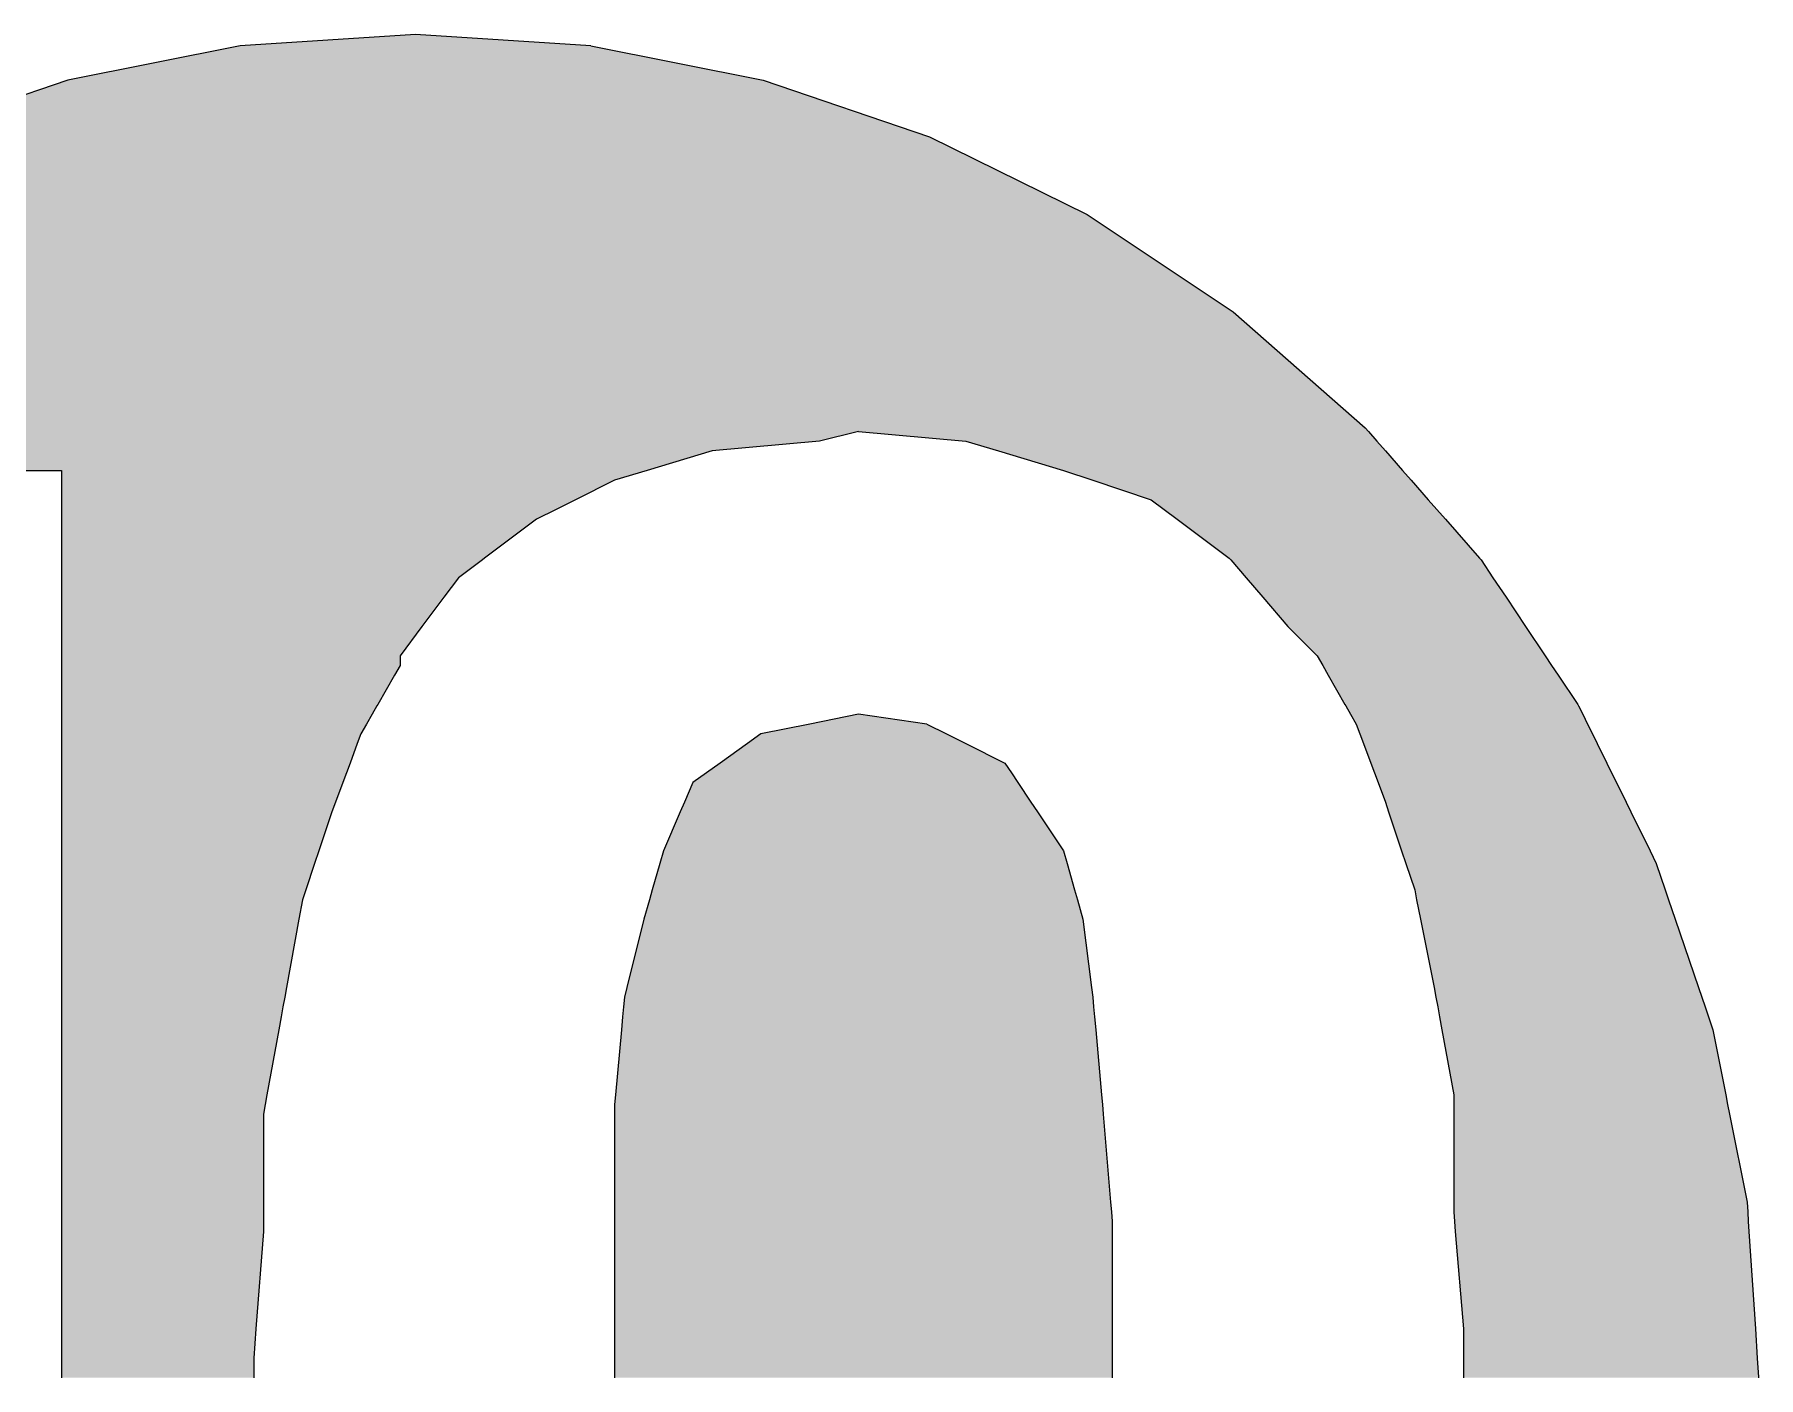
# Model space of a CAD drawing. Extents: x 66955 to 77886, y 5199 to 18578.
# Drawn here: x 67352.7 to 67510.2, y 6741.9 to 6864.6 of the extents above; entities that cross this region are included whole.
import ezdxf

# ---------------------------------------------------------------- set-up
doc = ezdxf.new("R2010")
doc.units = 0
doc.header["$MEASUREMENT"] = 0
doc.layers.add('DLINE', color=1, linetype='CONTINUOUS')

msp = doc.modelspace()

# ---------------------------------------------------------------- linework, layer by layer
at = {"layer": 'DLINE', "linetype": 'CONTINUOUS'}
for p, q in [((67371.456086, 6863.56515), (67355.713485, 6860.433753)), ((67387.472736, 6864.614937), (67371.456086, 6863.56515)), ((67403.489385, 6863.56515), (67387.472736, 6864.614937)), ((67403.489385, 6863.56515), (67419.231986, 6860.433753)), ((67355.713485, 6860.433753), (67340.514295, 6855.274323)), ((67419.231986, 6860.433753), (67434.431177, 6855.274323)), ((67434.431177, 6855.274323), (67448.826895, 6848.175139)), ((67448.826895, 6848.175139), (67462.172828, 6839.257673)), ((67462.172828, 6839.257673), (67474.24062, 6828.674502)), ((67424.384153, 6827.451724), (67414.578108, 6826.560265)), ((67427.949987, 6828.343183), (67424.384153, 6827.451724)), ((67427.949987, 6828.343183), (67437.756031, 6827.451724)), ((67437.756031, 6827.451724), (67440.72756, 6826.560265)), ((67474.24062, 6828.674502), (67474.53118, 6828.343183)), ((67474.53118, 6828.343183), (67475.312968, 6827.451724)), ((67475.312968, 6827.451724), (67476.094756, 6826.560265)), ((67414.578108, 6826.560265), (67408.635051, 6824.777349)), ((67440.72756, 6826.560265), (67446.670617, 6824.777349)), ((67476.094756, 6826.560265), (67477.658333, 6824.777349)), ((67329.253606, 6824.777349), (67355.105904, 6824.777349)), ((67355.105904, 6824.777349), (67355.105904, 6823.88589)), ((67408.635051, 6824.777349), (67405.663523, 6823.88589)), ((67446.670617, 6824.777349), (67449.344992, 6823.88589)), ((67477.658333, 6824.777349), (67478.440121, 6823.88589)), ((67355.105904, 6823.88589), (67355.105904, 6822.102973)), ((67405.663523, 6823.88589), (67402.097688, 6822.102973)), ((67449.344992, 6823.88589), (67454.693744, 6822.102973)), ((67478.440121, 6823.88589), (67480.003697, 6822.102973)), ((67355.105904, 6822.102973), (67355.105904, 6821.211514)), ((67355.105904, 6821.211514), (67355.105904, 6820.320056)), ((67400.314771, 6821.211514), (67398.531854, 6820.320056)), ((67402.097688, 6822.102973), (67400.314771, 6821.211514)), ((67454.693744, 6822.102973), (67455.882355, 6821.211514)), ((67455.882355, 6821.211514), (67457.070966, 6820.320056)), ((67480.003697, 6822.102973), (67480.785485, 6821.211514)), ((67480.785485, 6821.211514), (67481.567273, 6820.320056)), ((67355.105904, 6820.320056), (67355.105904, 6816.754221)), ((67398.531854, 6820.320056), (67393.777409, 6816.754221)), ((67457.070966, 6820.320056), (67461.825412, 6816.754221)), ((67481.567273, 6820.320056), (67484.694426, 6816.754221)), ((67355.105904, 6816.754221), (67355.105904, 6816.606709)), ((67355.105904, 6816.606709), (67355.105904, 6814.971304)), ((67393.580726, 6816.606709), (67391.400186, 6814.971304)), ((67393.777409, 6816.754221), (67393.580726, 6816.606709)), ((67461.825412, 6816.754221), (67461.951851, 6816.606709)), ((67461.951851, 6816.606709), (67463.353627, 6814.971304)), ((67484.694426, 6816.754221), (67484.823791, 6816.606709)), ((67484.823791, 6816.606709), (67485.916533, 6814.971304)), ((67355.105904, 6814.971304), (67355.105904, 6813.188387)), ((67391.400186, 6814.971304), (67390.062998, 6813.188387)), ((67463.353627, 6814.971304), (67464.881841, 6813.188387)), ((67485.916533, 6814.971304), (67487.107841, 6813.188387)), ((67355.105904, 6813.188387), (67355.105904, 6810.514012)), ((67390.062998, 6813.188387), (67388.057216, 6810.514012)), ((67464.881841, 6813.188387), (67467.174164, 6810.514012)), ((67487.107841, 6813.188387), (67488.894801, 6810.514012)), ((67355.105904, 6810.514012), (67355.105904, 6807.839636)), ((67388.057216, 6810.514012), (67386.051434, 6807.839636)), ((67467.174164, 6810.514012), (67469.848539, 6807.839636)), ((67488.894801, 6810.514012), (67490.681762, 6807.839636)), ((67355.105904, 6807.839636), (67355.105904, 6806.948177)), ((67355.105904, 6806.948177), (67355.105904, 6806.056719)), ((67386.051434, 6806.948177), (67385.542029, 6806.056719)), ((67386.051434, 6807.839636), (67386.051434, 6806.948177)), ((67469.848539, 6807.839636), (67470.357944, 6806.948177)), ((67470.357944, 6806.948177), (67470.867349, 6806.056719)), ((67490.681762, 6807.839636), (67491.277415, 6806.948177)), ((67491.277415, 6806.948177), (67491.873069, 6806.056719)), ((67355.105904, 6806.056719), (67355.105904, 6803.382343)), ((67385.542029, 6806.056719), (67384.013814, 6803.382343)), ((67470.867349, 6806.056719), (67472.395564, 6803.382343)), ((67491.873069, 6806.056719), (67493.66003, 6803.382343)), ((67355.105904, 6803.382343), (67355.105904, 6803.260777)), ((67355.105904, 6803.260777), (67355.105904, 6802.490884)), ((67355.105904, 6802.490884), (67355.105904, 6801.599426)), ((67383.50441, 6802.490884), (67382.995005, 6801.599426)), ((67383.944349, 6803.260777), (67383.50441, 6802.490884)), ((67384.013814, 6803.382343), (67383.944349, 6803.260777)), ((67427.949987, 6802.490884), (67423.492694, 6801.599426)), ((67434.190197, 6801.599426), (67427.949987, 6802.490884)), ((67472.395564, 6803.382343), (67472.46503, 6803.260777)), ((67472.46503, 6803.260777), (67472.904969, 6802.490884)), ((67472.904969, 6802.490884), (67473.414374, 6801.599426)), ((67493.66003, 6803.382343), (67493.741257, 6803.260777)), ((67493.741257, 6803.260777), (67494.120926, 6802.490884)), ((67494.120926, 6802.490884), (67494.560545, 6801.599426)), ((67355.105904, 6801.599426), (67355.105904, 6800.707967)), ((67355.105904, 6800.707967), (67355.105904, 6799.816509)), ((67382.4856, 6800.707967), (67382.151303, 6799.816509)), ((67382.995005, 6801.599426), (67382.4856, 6800.707967)), ((67419.035401, 6800.707967), (67417.787359, 6799.816509)), ((67423.492694, 6801.599426), (67419.035401, 6800.707967)), ((67434.190197, 6801.599426), (67435.973114, 6800.707967)), ((67435.973114, 6800.707967), (67437.756031, 6799.816509)), ((67473.414374, 6801.599426), (67473.748671, 6800.707967)), ((67473.748671, 6800.707967), (67474.082967, 6799.816509)), ((67494.560545, 6801.599426), (67495.000164, 6800.707967)), ((67495.000164, 6800.707967), (67495.439783, 6799.816509)), ((67355.105904, 6799.816509), (67355.105904, 6798.033592)), ((67382.151303, 6799.816509), (67381.482709, 6798.033592)), ((67417.787359, 6799.816509), (67415.291275, 6798.033592)), ((67437.756031, 6799.816509), (67441.321865, 6798.033592)), ((67474.082967, 6799.816509), (67474.751561, 6798.033592)), ((67495.439783, 6799.816509), (67496.31902, 6798.033592)), ((67355.105904, 6798.033592), (67355.105904, 6797.142133)), ((67381.482709, 6798.033592), (67381.148412, 6797.142133)), ((67415.291275, 6798.033592), (67414.043233, 6797.142133)), ((67441.321865, 6798.033592), (67441.916171, 6797.142133)), ((67474.751561, 6798.033592), (67475.085858, 6797.142133)), ((67496.31902, 6798.033592), (67496.758639, 6797.142133)), ((67355.105904, 6797.142133), (67355.105904, 6796.250674)), ((67355.105904, 6796.250674), (67355.105904, 6794.467758)), ((67380.814115, 6796.250674), (67380.145521, 6794.467758)), ((67381.148412, 6797.142133), (67380.814115, 6796.250674)), ((67412.795191, 6796.250674), (67412.031084, 6794.467758)), ((67414.043233, 6797.142133), (67412.795191, 6796.250674)), ((67441.916171, 6797.142133), (67442.510477, 6796.250674)), ((67442.510477, 6796.250674), (67443.699088, 6794.467758)), ((67475.085858, 6797.142133), (67475.420156, 6796.250674)), ((67475.420156, 6796.250674), (67476.088749, 6794.467758)), ((67496.758639, 6797.142133), (67497.198257, 6796.250674)), ((67497.198257, 6796.250674), (67498.077495, 6794.467758)), ((67355.105904, 6794.467758), (67355.105904, 6793.576299)), ((67380.145521, 6794.467758), (67379.811224, 6793.576299)), ((67412.031084, 6794.467758), (67411.64903, 6793.576299)), ((67443.699088, 6794.467758), (67444.293394, 6793.576299)), ((67476.088749, 6794.467758), (67476.385902, 6793.576299)), ((67498.077495, 6794.467758), (67498.517114, 6793.576299)), ((67355.105904, 6793.576299), (67355.105904, 6790.010464)), ((67379.811224, 6793.576299), (67378.622613, 6790.010464)), ((67411.64903, 6793.576299), (67410.120815, 6790.010464)), ((67444.293394, 6793.576299), (67446.670617, 6790.010464)), ((67476.385902, 6793.576299), (67477.574514, 6790.010464)), ((67498.517114, 6793.576299), (67500.275588, 6790.010464)), ((67355.105904, 6790.010464), (67355.105904, 6788.865058)), ((67378.622613, 6790.010464), (67378.240811, 6788.865058)), ((67410.120815, 6790.010464), (67409.793557, 6788.865058)), ((67446.670617, 6790.010464), (67446.997875, 6788.865058)), ((67477.574514, 6790.010464), (67477.956315, 6788.865058)), ((67500.275588, 6790.010464), (67500.84044, 6788.865058)), ((67355.105904, 6788.865058), (67355.105904, 6786.44463)), ((67378.240811, 6788.865058), (67377.434001, 6786.44463)), ((67409.793557, 6788.865058), (67409.102006, 6786.44463)), ((67446.997875, 6788.865058), (67447.689426, 6786.44463)), ((67477.956315, 6788.865058), (67478.763125, 6786.44463)), ((67500.84044, 6788.865058), (67501.662065, 6786.44463)), ((67355.105904, 6786.44463), (67355.105904, 6785.553172)), ((67377.434001, 6786.44463), (67377.136848, 6785.553172)), ((67409.102006, 6786.44463), (67408.847303, 6785.553172)), ((67447.689426, 6786.44463), (67447.944129, 6785.553172)), ((67478.763125, 6786.44463), (67478.941416, 6785.553172)), ((67501.662065, 6786.44463), (67501.964674, 6785.553172)), ((67355.105904, 6785.553172), (67355.105904, 6783.770254)), ((67377.136848, 6785.553172), (67376.812682, 6783.770254)), ((67408.847303, 6785.553172), (67408.337898, 6783.770254)), ((67447.944129, 6785.553172), (67448.453534, 6783.770254)), ((67478.941416, 6785.553172), (67479.298, 6783.770254)), ((67501.964674, 6785.553172), (67502.569893, 6783.770254)), ((67355.105904, 6783.770254), (67355.105904, 6777.530044)), ((67376.812682, 6783.770254), (67375.678098, 6777.530044)), ((67408.337898, 6783.770254), (67406.777846, 6777.530044)), ((67448.453534, 6783.770254), (67449.23356, 6777.530044)), ((67479.298, 6783.770254), (67480.546042, 6777.530044)), ((67502.569893, 6783.770254), (67504.688159, 6777.530044)), ((67355.105904, 6777.530044), (67355.105904, 6776.638586)), ((67375.678098, 6777.530044), (67375.516015, 6776.638586)), ((67406.777846, 6777.530044), (67406.554981, 6776.638586)), ((67449.23356, 6777.530044), (67449.344992, 6776.638586)), ((67480.546042, 6777.530044), (67480.708125, 6776.638586)), ((67504.688159, 6777.530044), (67504.990769, 6776.638586)), ((67355.105904, 6776.638586), (67355.105904, 6775.747128)), ((67355.105904, 6775.747128), (67355.105904, 6774.855669)), ((67375.353932, 6775.747128), (67375.191848, 6774.855669)), ((67375.516015, 6776.638586), (67375.353932, 6775.747128)), ((67406.47394, 6775.747128), (67406.392898, 6774.855669)), ((67406.554981, 6776.638586), (67406.47394, 6775.747128)), ((67449.344992, 6776.638586), (67449.426034, 6775.747128)), ((67449.426034, 6775.747128), (67449.507075, 6774.855669)), ((67480.708125, 6776.638586), (67480.870209, 6775.747128)), ((67480.870209, 6775.747128), (67481.032292, 6774.855669)), ((67504.990769, 6776.638586), (67505.293378, 6775.747128)), ((67505.293378, 6775.747128), (67505.595987, 6774.855669)), ((67355.105904, 6774.855669), (67355.105904, 6773.665868)), ((67375.191848, 6774.855669), (67374.975521, 6773.665868)), ((67406.392898, 6774.855669), (67406.284734, 6773.665868)), ((67449.507075, 6774.855669), (67449.615239, 6773.665868)), ((67481.032292, 6774.855669), (67481.24862, 6773.665868)), ((67505.595987, 6774.855669), (67505.99987, 6773.665868)), ((67355.105904, 6773.665868), (67355.105904, 6767.724)), ((67374.975521, 6773.665868), (67373.895181, 6767.724)), ((67406.284734, 6773.665868), (67405.744565, 6767.724)), ((67449.615239, 6773.665868), (67450.155409, 6767.724)), ((67481.24862, 6773.665868), (67482.328959, 6767.724)), ((67505.99987, 6773.665868), (67507.181781, 6767.724)), ((67355.105904, 6767.724), (67355.105904, 6766.832542)), ((67373.895181, 6767.724), (67373.733098, 6766.832542)), ((67405.744565, 6767.724), (67405.663523, 6766.832542)), ((67450.155409, 6767.724), (67450.236451, 6766.832542)), ((67482.328959, 6767.724), (67482.328959, 6766.832542)), ((67507.181781, 6767.724), (67507.359103, 6766.832542)), ((67355.105904, 6766.832542), (67355.105904, 6765.941083)), ((67355.105904, 6765.941083), (67355.105904, 6757.923268)), ((67373.733098, 6766.832542), (67373.571014, 6765.941083)), ((67373.571014, 6765.941083), (67373.571014, 6757.923268)), ((67405.663523, 6766.832542), (67405.663523, 6765.941083)), ((67405.663523, 6765.941083), (67405.663523, 6757.923268)), ((67450.236451, 6766.832542), (67450.310739, 6765.941083)), ((67450.310739, 6765.941083), (67450.97889, 6757.923268)), ((67482.328959, 6766.832542), (67482.328959, 6765.941083)), ((67482.328959, 6765.941083), (67482.328959, 6757.923268)), ((67507.359103, 6766.832542), (67507.536425, 6765.941083)), ((67507.536425, 6765.941083), (67509.131268, 6757.923268)), ((67355.105904, 6757.923268), (67355.105904, 6757.026498)), ((67355.105904, 6757.026498), (67355.105904, 6756.135039)), ((67373.571014, 6757.923268), (67373.571014, 6757.026498)), ((67373.571014, 6757.026498), (67373.571014, 6756.135039)), ((67405.663523, 6757.923268), (67405.663523, 6757.026498)), ((67405.663523, 6757.026498), (67405.663523, 6756.135039)), ((67450.97889, 6757.923268), (67451.053621, 6757.026498)), ((67451.053621, 6757.026498), (67451.127909, 6756.135039)), ((67482.328959, 6757.923268), (67482.328959, 6757.026498)), ((67482.328959, 6757.026498), (67482.403247, 6756.135039)), ((67509.131268, 6757.923268), (67509.190046, 6757.026498)), ((67509.190046, 6757.026498), (67509.248475, 6756.135039)), ((67355.105904, 6756.135039), (67355.105904, 6755.24358)), ((67355.105904, 6755.24358), (67355.105904, 6746.328995)), ((67373.571014, 6755.24358), (67372.885277, 6746.328995)), ((67373.571014, 6756.135039), (67373.571014, 6755.24358)), ((67405.663523, 6756.135039), (67405.663523, 6755.24358)), ((67405.663523, 6755.24358), (67405.663523, 6746.328995)), ((67451.127909, 6756.135039), (67451.127909, 6755.24358)), ((67451.127909, 6755.24358), (67451.127909, 6746.328995)), ((67482.403247, 6756.135039), (67482.477536, 6755.24358)), ((67482.477536, 6755.24358), (67483.220418, 6746.328995)), ((67509.248475, 6756.135039), (67509.306904, 6755.24358)), ((67509.306904, 6755.24358), (67509.891197, 6746.328995)), ((67355.105904, 6746.328995), (67355.105904, 6743.654619)), ((67372.885277, 6746.328995), (67372.679556, 6743.654619)), ((67405.663523, 6746.328995), (67405.663523, 6743.654619)), ((67451.127909, 6746.328995), (67451.127909, 6743.654619)), ((67483.220418, 6746.328995), (67483.220418, 6743.654619)), ((67509.891197, 6746.328995), (67510.066485, 6743.654619)), ((67355.105904, 6743.654619), (67355.105904, 6741.906618)), ((67372.679556, 6743.654619), (67372.679556, 6741.906618)), ((67405.663523, 6743.654619), (67405.663523, 6741.906618)), ((67451.127909, 6743.654619), (67451.127909, 6741.906618)), ((67483.220418, 6743.654619), (67483.220418, 6741.906618)), ((67510.066485, 6743.654619), (67510.181055, 6741.906618)), ((67355.105904, 6741.906618), (67355.105904, 6741.871702)), ((67372.679556, 6741.906618), (67372.679556, 6741.871702)), ((67405.663523, 6741.906618), (67405.663523, 6741.871702)), ((67451.127909, 6741.906618), (67451.127909, 6741.871702)), ((67483.220418, 6741.906618), (67483.220418, 6741.871702)), ((67510.181055, 6741.906618), (67510.178766, 6741.871702))]:
    msp.add_line(p, q, dxfattribs=at)
for points in [[(67371.456086, 6863.56515), (67355.713485, 6860.433753), (67419.231986, 6860.433753)], [(67387.472736, 6864.614937), (67371.456086, 6863.56515), (67403.489385, 6863.56515)], [(67355.713485, 6860.433753), (67340.514295, 6855.274323), (67434.431177, 6855.274323)], [(67340.514295, 6855.274323), (67326.118576, 6848.175139), (67448.826895, 6848.175139)], [(67326.118576, 6848.175139), (67312.772644, 6839.257673), (67462.172828, 6839.257673)], [(67312.772644, 6839.257673), (67300.704851, 6828.674502), (67474.24062, 6828.674502)], [(67299.632503, 6827.451724), (67298.850715, 6826.560265), (67414.578108, 6826.560265)], [(67300.414292, 6828.343183), (67299.632503, 6827.451724), (67424.384153, 6827.451724)], [(67300.704851, 6828.674502), (67300.414292, 6828.343183), (67474.53118, 6828.343183)], [(67427.949987, 6828.343183), (67437.756031, 6827.451724), (67475.312968, 6827.451724)], [(67437.756031, 6827.451724), (67440.72756, 6826.560265), (67476.094756, 6826.560265)], [(67298.850715, 6826.560265), (67297.287139, 6824.777349), (67408.635051, 6824.777349)], [(67440.72756, 6826.560265), (67446.670617, 6824.777349), (67477.658333, 6824.777349)], [(67329.253606, 6824.777349), (67329.253606, 6824.777349), (67355.105904, 6824.777349)], [(67355.105904, 6824.777349), (67355.105904, 6823.88589), (67405.663523, 6823.88589)], [(67446.670617, 6824.777349), (67449.344992, 6823.88589), (67478.440121, 6823.88589)], [(67355.105904, 6823.88589), (67355.105904, 6822.102973), (67402.097688, 6822.102973)], [(67449.344992, 6823.88589), (67454.693744, 6822.102973), (67480.003697, 6822.102973)], [(67355.105904, 6822.102973), (67355.105904, 6821.211514), (67400.314771, 6821.211514)], [(67355.105904, 6821.211514), (67355.105904, 6820.320056), (67398.531854, 6820.320056)], [(67454.693744, 6822.102973), (67455.882355, 6821.211514), (67480.785485, 6821.211514)], [(67455.882355, 6821.211514), (67457.070966, 6820.320056), (67481.567273, 6820.320056)], [(67355.105904, 6820.320056), (67355.105904, 6816.754221), (67393.777409, 6816.754221)], [(67457.070966, 6820.320056), (67461.825412, 6816.754221), (67484.694426, 6816.754221)], [(67355.105904, 6816.754221), (67355.105904, 6816.606709), (67393.580726, 6816.606709)], [(67355.105904, 6816.606709), (67355.105904, 6814.971304), (67391.400186, 6814.971304)], [(67461.825412, 6816.754221), (67461.951851, 6816.606709), (67484.823791, 6816.606709)], [(67461.951851, 6816.606709), (67463.353627, 6814.971304), (67485.916533, 6814.971304)], [(67355.105904, 6814.971304), (67355.105904, 6813.188387), (67390.062998, 6813.188387)], [(67463.353627, 6814.971304), (67464.881841, 6813.188387), (67487.107841, 6813.188387)], [(67355.105904, 6813.188387), (67355.105904, 6810.514012), (67388.057216, 6810.514012)], [(67464.881841, 6813.188387), (67467.174164, 6810.514012), (67488.894801, 6810.514012)], [(67355.105904, 6810.514012), (67355.105904, 6807.839636), (67386.051434, 6807.839636)], [(67467.174164, 6810.514012), (67469.848539, 6807.839636), (67490.681762, 6807.839636)], [(67355.105904, 6807.839636), (67355.105904, 6806.948177), (67386.051434, 6806.948177)], [(67355.105904, 6806.948177), (67355.105904, 6806.056719), (67385.542029, 6806.056719)], [(67469.848539, 6807.839636), (67470.357944, 6806.948177), (67491.277415, 6806.948177)], [(67470.357944, 6806.948177), (67470.867349, 6806.056719), (67491.873069, 6806.056719)], [(67355.105904, 6806.056719), (67355.105904, 6803.382343), (67384.013814, 6803.382343)], [(67470.867349, 6806.056719), (67472.395564, 6803.382343), (67493.66003, 6803.382343)], [(67355.105904, 6803.382343), (67355.105904, 6803.260777), (67383.944349, 6803.260777)], [(67355.105904, 6803.260777), (67355.105904, 6802.490884), (67383.50441, 6802.490884)], [(67355.105904, 6802.490884), (67355.105904, 6801.599426), (67382.995005, 6801.599426)], [(67427.949987, 6802.490884), (67423.492694, 6801.599426), (67434.190197, 6801.599426)], [(67472.395564, 6803.382343), (67472.46503, 6803.260777), (67493.741257, 6803.260777)], [(67472.46503, 6803.260777), (67472.904969, 6802.490884), (67494.120926, 6802.490884)], [(67472.904969, 6802.490884), (67473.414374, 6801.599426), (67494.560545, 6801.599426)], [(67355.105904, 6801.599426), (67355.105904, 6800.707967), (67382.4856, 6800.707967)], [(67355.105904, 6800.707967), (67355.105904, 6799.816509), (67382.151303, 6799.816509)], [(67419.035401, 6800.707967), (67417.787359, 6799.816509), (67437.756031, 6799.816509)], [(67423.492694, 6801.599426), (67419.035401, 6800.707967), (67435.973114, 6800.707967)], [(67473.414374, 6801.599426), (67473.748671, 6800.707967), (67495.000164, 6800.707967)], [(67473.748671, 6800.707967), (67474.082967, 6799.816509), (67495.439783, 6799.816509)], [(67355.105904, 6799.816509), (67355.105904, 6798.033592), (67381.482709, 6798.033592)], [(67417.787359, 6799.816509), (67415.291275, 6798.033592), (67441.321865, 6798.033592)], [(67474.082967, 6799.816509), (67474.751561, 6798.033592), (67496.31902, 6798.033592)], [(67355.105904, 6798.033592), (67355.105904, 6797.142133), (67381.148412, 6797.142133)], [(67415.291275, 6798.033592), (67414.043233, 6797.142133), (67441.916171, 6797.142133)], [(67474.751561, 6798.033592), (67475.085858, 6797.142133), (67496.758639, 6797.142133)], [(67355.105904, 6797.142133), (67355.105904, 6796.250674), (67380.814115, 6796.250674)], [(67355.105904, 6796.250674), (67355.105904, 6794.467758), (67380.145521, 6794.467758)], [(67412.795191, 6796.250674), (67412.031084, 6794.467758), (67443.699088, 6794.467758)], [(67414.043233, 6797.142133), (67412.795191, 6796.250674), (67442.510477, 6796.250674)], [(67475.085858, 6797.142133), (67475.420156, 6796.250674), (67497.198257, 6796.250674)], [(67475.420156, 6796.250674), (67476.088749, 6794.467758), (67498.077495, 6794.467758)], [(67355.105904, 6794.467758), (67355.105904, 6793.576299), (67379.811224, 6793.576299)], [(67412.031084, 6794.467758), (67411.64903, 6793.576299), (67444.293394, 6793.576299)], [(67476.088749, 6794.467758), (67476.385902, 6793.576299), (67498.517114, 6793.576299)], [(67355.105904, 6793.576299), (67355.105904, 6790.010464), (67378.622613, 6790.010464)], [(67411.64903, 6793.576299), (67410.120815, 6790.010464), (67446.670617, 6790.010464)], [(67476.385902, 6793.576299), (67477.574514, 6790.010464), (67500.275588, 6790.010464)], [(67355.105904, 6790.010464), (67355.105904, 6788.865058), (67378.240811, 6788.865058)], [(67410.120815, 6790.010464), (67409.793557, 6788.865058), (67446.997875, 6788.865058)], [(67477.574514, 6790.010464), (67477.956315, 6788.865058), (67500.84044, 6788.865058)], [(67355.105904, 6788.865058), (67355.105904, 6786.44463), (67377.434001, 6786.44463)], [(67409.793557, 6788.865058), (67409.102006, 6786.44463), (67447.689426, 6786.44463)], [(67477.956315, 6788.865058), (67478.763125, 6786.44463), (67501.662065, 6786.44463)], [(67355.105904, 6786.44463), (67355.105904, 6785.553172), (67377.136848, 6785.553172)], [(67409.102006, 6786.44463), (67408.847303, 6785.553172), (67447.944129, 6785.553172)], [(67478.763125, 6786.44463), (67478.941416, 6785.553172), (67501.964674, 6785.553172)], [(67355.105904, 6785.553172), (67355.105904, 6783.770254), (67376.812682, 6783.770254)], [(67408.847303, 6785.553172), (67408.337898, 6783.770254), (67448.453534, 6783.770254)], [(67478.941416, 6785.553172), (67479.298, 6783.770254), (67502.569893, 6783.770254)], [(67355.105904, 6783.770254), (67355.105904, 6777.530044), (67375.678098, 6777.530044)], [(67408.337898, 6783.770254), (67406.777846, 6777.530044), (67449.23356, 6777.530044)], [(67479.298, 6783.770254), (67480.546042, 6777.530044), (67504.688159, 6777.530044)], [(67355.105904, 6777.530044), (67355.105904, 6776.638586), (67375.516015, 6776.638586)], [(67406.777846, 6777.530044), (67406.554981, 6776.638586), (67449.344992, 6776.638586)], [(67480.546042, 6777.530044), (67480.708125, 6776.638586), (67504.990769, 6776.638586)], [(67355.105904, 6776.638586), (67355.105904, 6775.747128), (67375.353932, 6775.747128)], [(67355.105904, 6775.747128), (67355.105904, 6774.855669), (67375.191848, 6774.855669)], [(67406.47394, 6775.747128), (67406.392898, 6774.855669), (67449.507075, 6774.855669)], [(67406.554981, 6776.638586), (67406.47394, 6775.747128), (67449.426034, 6775.747128)], [(67480.708125, 6776.638586), (67480.870209, 6775.747128), (67505.293378, 6775.747128)], [(67480.870209, 6775.747128), (67481.032292, 6774.855669), (67505.595987, 6774.855669)], [(67355.105904, 6774.855669), (67355.105904, 6773.665868), (67374.975521, 6773.665868)], [(67406.392898, 6774.855669), (67406.284734, 6773.665868), (67449.615239, 6773.665868)], [(67481.032292, 6774.855669), (67481.24862, 6773.665868), (67505.99987, 6773.665868)], [(67355.105904, 6773.665868), (67355.105904, 6767.724), (67373.895181, 6767.724)], [(67406.284734, 6773.665868), (67405.744565, 6767.724), (67450.155409, 6767.724)], [(67481.24862, 6773.665868), (67482.328959, 6767.724), (67507.181781, 6767.724)], [(67355.105904, 6767.724), (67355.105904, 6766.832542), (67373.733098, 6766.832542)], [(67405.744565, 6767.724), (67405.663523, 6766.832542), (67450.236451, 6766.832542)], [(67482.328959, 6767.724), (67482.328959, 6766.832542), (67507.359103, 6766.832542)], [(67355.105904, 6766.832542), (67355.105904, 6765.941083), (67373.571014, 6765.941083)], [(67355.105904, 6765.941083), (67355.105904, 6757.923268), (67373.571014, 6757.923268)], [(67405.663523, 6766.832542), (67405.663523, 6765.941083), (67450.310739, 6765.941083)], [(67405.663523, 6765.941083), (67405.663523, 6757.923268), (67450.97889, 6757.923268)], [(67482.328959, 6766.832542), (67482.328959, 6765.941083), (67507.536425, 6765.941083)], [(67482.328959, 6765.941083), (67482.328959, 6757.923268), (67509.131268, 6757.923268)], [(67355.105904, 6757.923268), (67355.105904, 6757.026498), (67373.571014, 6757.026498)], [(67355.105904, 6757.026498), (67355.105904, 6756.135039), (67373.571014, 6756.135039)], [(67405.663523, 6757.923268), (67405.663523, 6757.026498), (67451.053621, 6757.026498)], [(67405.663523, 6757.026498), (67405.663523, 6756.135039), (67451.127909, 6756.135039)], [(67482.328959, 6757.923268), (67482.328959, 6757.026498), (67509.190046, 6757.026498)], [(67482.328959, 6757.026498), (67482.403247, 6756.135039), (67509.248475, 6756.135039)], [(67355.105904, 6756.135039), (67355.105904, 6755.24358), (67373.571014, 6755.24358)], [(67355.105904, 6755.24358), (67355.105904, 6746.328995), (67372.885277, 6746.328995)], [(67405.663523, 6756.135039), (67405.663523, 6755.24358), (67451.127909, 6755.24358)], [(67405.663523, 6755.24358), (67405.663523, 6746.328995), (67451.127909, 6746.328995)], [(67482.403247, 6756.135039), (67482.477536, 6755.24358), (67509.306904, 6755.24358)], [(67482.477536, 6755.24358), (67483.220418, 6746.328995), (67509.891197, 6746.328995)], [(67355.105904, 6746.328995), (67355.105904, 6743.654619), (67372.679556, 6743.654619)], [(67405.663523, 6746.328995), (67405.663523, 6743.654619), (67451.127909, 6743.654619)], [(67483.220418, 6746.328995), (67483.220418, 6743.654619), (67510.066485, 6743.654619)], [(67355.105904, 6743.654619), (67355.105904, 6741.906618), (67372.679556, 6741.906618)], [(67405.663523, 6743.654619), (67405.663523, 6741.906618), (67451.127909, 6741.906618)], [(67483.220418, 6743.654619), (67483.220418, 6741.906618), (67510.181055, 6741.906618)], [(67355.105904, 6741.906618), (67355.105904, 6741.871702), (67372.679556, 6741.871702)], [(67405.663523, 6741.906618), (67405.663523, 6741.871702), (67451.127909, 6741.871702)], [(67483.220418, 6741.906618), (67483.220418, 6741.871702), (67510.178766, 6741.871702)]]:
    msp.add_solid(points, dxfattribs=at)
at = {"layer": 'DLINE', "linetype": 'CONTINUOUS', "extrusion": (0, 0, -1)}
for points in [[(-67371.456086, 6863.56515), (-67403.489385, 6863.56515), (-67419.231986, 6860.433753)], [(-67355.713485, 6860.433753), (-67419.231986, 6860.433753), (-67434.431177, 6855.274323)], [(-67340.514295, 6855.274323), (-67434.431177, 6855.274323), (-67448.826895, 6848.175139)], [(-67326.118576, 6848.175139), (-67448.826895, 6848.175139), (-67462.172828, 6839.257673)], [(-67312.772644, 6839.257673), (-67462.172828, 6839.257673), (-67474.24062, 6828.674502)], [(-67299.632503, 6827.451724), (-67424.384153, 6827.451724), (-67414.578108, 6826.560265)], [(-67300.414292, 6828.343183), (-67427.949987, 6828.343183), (-67424.384153, 6827.451724)], [(-67300.704851, 6828.674502), (-67474.24062, 6828.674502), (-67474.53118, 6828.343183)], [(-67427.949987, 6828.343183), (-67474.53118, 6828.343183), (-67475.312968, 6827.451724)], [(-67437.756031, 6827.451724), (-67475.312968, 6827.451724), (-67476.094756, 6826.560265)], [(-67298.850715, 6826.560265), (-67414.578108, 6826.560265), (-67408.635051, 6824.777349)], [(-67440.72756, 6826.560265), (-67476.094756, 6826.560265), (-67477.658333, 6824.777349)], [(-67355.105904, 6824.777349), (-67408.635051, 6824.777349), (-67405.663523, 6823.88589)], [(-67446.670617, 6824.777349), (-67477.658333, 6824.777349), (-67478.440121, 6823.88589)], [(-67355.105904, 6823.88589), (-67405.663523, 6823.88589), (-67402.097688, 6822.102973)], [(-67449.344992, 6823.88589), (-67478.440121, 6823.88589), (-67480.003697, 6822.102973)], [(-67355.105904, 6822.102973), (-67402.097688, 6822.102973), (-67400.314771, 6821.211514)], [(-67355.105904, 6821.211514), (-67400.314771, 6821.211514), (-67398.531854, 6820.320056)], [(-67454.693744, 6822.102973), (-67480.003697, 6822.102973), (-67480.785485, 6821.211514)], [(-67455.882355, 6821.211514), (-67480.785485, 6821.211514), (-67481.567273, 6820.320056)], [(-67355.105904, 6820.320056), (-67398.531854, 6820.320056), (-67393.777409, 6816.754221)], [(-67457.070966, 6820.320056), (-67481.567273, 6820.320056), (-67484.694426, 6816.754221)], [(-67355.105904, 6816.754221), (-67393.777409, 6816.754221), (-67393.580726, 6816.606709)], [(-67355.105904, 6816.606709), (-67393.580726, 6816.606709), (-67391.400186, 6814.971304)], [(-67461.825412, 6816.754221), (-67484.694426, 6816.754221), (-67484.823791, 6816.606709)], [(-67461.951851, 6816.606709), (-67484.823791, 6816.606709), (-67485.916533, 6814.971304)], [(-67355.105904, 6814.971304), (-67391.400186, 6814.971304), (-67390.062998, 6813.188387)], [(-67463.353627, 6814.971304), (-67485.916533, 6814.971304), (-67487.107841, 6813.188387)], [(-67355.105904, 6813.188387), (-67390.062998, 6813.188387), (-67388.057216, 6810.514012)], [(-67464.881841, 6813.188387), (-67487.107841, 6813.188387), (-67488.894801, 6810.514012)], [(-67355.105904, 6810.514012), (-67388.057216, 6810.514012), (-67386.051434, 6807.839636)], [(-67467.174164, 6810.514012), (-67488.894801, 6810.514012), (-67490.681762, 6807.839636)], [(-67355.105904, 6807.839636), (-67386.051434, 6807.839636), (-67386.051434, 6806.948177)], [(-67355.105904, 6806.948177), (-67386.051434, 6806.948177), (-67385.542029, 6806.056719)], [(-67469.848539, 6807.839636), (-67490.681762, 6807.839636), (-67491.277415, 6806.948177)], [(-67470.357944, 6806.948177), (-67491.277415, 6806.948177), (-67491.873069, 6806.056719)], [(-67355.105904, 6806.056719), (-67385.542029, 6806.056719), (-67384.013814, 6803.382343)], [(-67470.867349, 6806.056719), (-67491.873069, 6806.056719), (-67493.66003, 6803.382343)], [(-67355.105904, 6803.382343), (-67384.013814, 6803.382343), (-67383.944349, 6803.260777)], [(-67355.105904, 6803.260777), (-67383.944349, 6803.260777), (-67383.50441, 6802.490884)], [(-67355.105904, 6802.490884), (-67383.50441, 6802.490884), (-67382.995005, 6801.599426)], [(-67472.395564, 6803.382343), (-67493.66003, 6803.382343), (-67493.741257, 6803.260777)], [(-67472.46503, 6803.260777), (-67493.741257, 6803.260777), (-67494.120926, 6802.490884)], [(-67472.904969, 6802.490884), (-67494.120926, 6802.490884), (-67494.560545, 6801.599426)], [(-67355.105904, 6801.599426), (-67382.995005, 6801.599426), (-67382.4856, 6800.707967)], [(-67355.105904, 6800.707967), (-67382.4856, 6800.707967), (-67382.151303, 6799.816509)], [(-67419.035401, 6800.707967), (-67435.973114, 6800.707967), (-67437.756031, 6799.816509)], [(-67423.492694, 6801.599426), (-67434.190197, 6801.599426), (-67435.973114, 6800.707967)], [(-67473.414374, 6801.599426), (-67494.560545, 6801.599426), (-67495.000164, 6800.707967)], [(-67473.748671, 6800.707967), (-67495.000164, 6800.707967), (-67495.439783, 6799.816509)], [(-67355.105904, 6799.816509), (-67382.151303, 6799.816509), (-67381.482709, 6798.033592)], [(-67417.787359, 6799.816509), (-67437.756031, 6799.816509), (-67441.321865, 6798.033592)], [(-67474.082967, 6799.816509), (-67495.439783, 6799.816509), (-67496.31902, 6798.033592)], [(-67355.105904, 6798.033592), (-67381.482709, 6798.033592), (-67381.148412, 6797.142133)], [(-67415.291275, 6798.033592), (-67441.321865, 6798.033592), (-67441.916171, 6797.142133)], [(-67474.751561, 6798.033592), (-67496.31902, 6798.033592), (-67496.758639, 6797.142133)], [(-67355.105904, 6797.142133), (-67381.148412, 6797.142133), (-67380.814115, 6796.250674)], [(-67355.105904, 6796.250674), (-67380.814115, 6796.250674), (-67380.145521, 6794.467758)], [(-67412.795191, 6796.250674), (-67442.510477, 6796.250674), (-67443.699088, 6794.467758)], [(-67414.043233, 6797.142133), (-67441.916171, 6797.142133), (-67442.510477, 6796.250674)], [(-67475.085858, 6797.142133), (-67496.758639, 6797.142133), (-67497.198257, 6796.250674)], [(-67475.420156, 6796.250674), (-67497.198257, 6796.250674), (-67498.077495, 6794.467758)], [(-67355.105904, 6794.467758), (-67380.145521, 6794.467758), (-67379.811224, 6793.576299)], [(-67412.031084, 6794.467758), (-67443.699088, 6794.467758), (-67444.293394, 6793.576299)], [(-67476.088749, 6794.467758), (-67498.077495, 6794.467758), (-67498.517114, 6793.576299)], [(-67355.105904, 6793.576299), (-67379.811224, 6793.576299), (-67378.622613, 6790.010464)], [(-67411.64903, 6793.576299), (-67444.293394, 6793.576299), (-67446.670617, 6790.010464)], [(-67476.385902, 6793.576299), (-67498.517114, 6793.576299), (-67500.275588, 6790.010464)], [(-67355.105904, 6790.010464), (-67378.622613, 6790.010464), (-67378.240811, 6788.865058)], [(-67410.120815, 6790.010464), (-67446.670617, 6790.010464), (-67446.997875, 6788.865058)], [(-67477.574514, 6790.010464), (-67500.275588, 6790.010464), (-67500.84044, 6788.865058)], [(-67355.105904, 6788.865058), (-67378.240811, 6788.865058), (-67377.434001, 6786.44463)], [(-67409.793557, 6788.865058), (-67446.997875, 6788.865058), (-67447.689426, 6786.44463)], [(-67477.956315, 6788.865058), (-67500.84044, 6788.865058), (-67501.662065, 6786.44463)], [(-67355.105904, 6786.44463), (-67377.434001, 6786.44463), (-67377.136848, 6785.553172)], [(-67409.102006, 6786.44463), (-67447.689426, 6786.44463), (-67447.944129, 6785.553172)], [(-67478.763125, 6786.44463), (-67501.662065, 6786.44463), (-67501.964674, 6785.553172)], [(-67355.105904, 6785.553172), (-67377.136848, 6785.553172), (-67376.812682, 6783.770254)], [(-67408.847303, 6785.553172), (-67447.944129, 6785.553172), (-67448.453534, 6783.770254)], [(-67478.941416, 6785.553172), (-67501.964674, 6785.553172), (-67502.569893, 6783.770254)], [(-67355.105904, 6783.770254), (-67376.812682, 6783.770254), (-67375.678098, 6777.530044)], [(-67408.337898, 6783.770254), (-67448.453534, 6783.770254), (-67449.23356, 6777.530044)], [(-67479.298, 6783.770254), (-67502.569893, 6783.770254), (-67504.688159, 6777.530044)], [(-67355.105904, 6777.530044), (-67375.678098, 6777.530044), (-67375.516015, 6776.638586)], [(-67406.777846, 6777.530044), (-67449.23356, 6777.530044), (-67449.344992, 6776.638586)], [(-67480.546042, 6777.530044), (-67504.688159, 6777.530044), (-67504.990769, 6776.638586)], [(-67355.105904, 6776.638586), (-67375.516015, 6776.638586), (-67375.353932, 6775.747128)], [(-67355.105904, 6775.747128), (-67375.353932, 6775.747128), (-67375.191848, 6774.855669)], [(-67406.47394, 6775.747128), (-67449.426034, 6775.747128), (-67449.507075, 6774.855669)], [(-67406.554981, 6776.638586), (-67449.344992, 6776.638586), (-67449.426034, 6775.747128)], [(-67480.708125, 6776.638586), (-67504.990769, 6776.638586), (-67505.293378, 6775.747128)], [(-67480.870209, 6775.747128), (-67505.293378, 6775.747128), (-67505.595987, 6774.855669)], [(-67355.105904, 6774.855669), (-67375.191848, 6774.855669), (-67374.975521, 6773.665868)], [(-67406.392898, 6774.855669), (-67449.507075, 6774.855669), (-67449.615239, 6773.665868)], [(-67481.032292, 6774.855669), (-67505.595987, 6774.855669), (-67505.99987, 6773.665868)], [(-67355.105904, 6773.665868), (-67374.975521, 6773.665868), (-67373.895181, 6767.724)], [(-67406.284734, 6773.665868), (-67449.615239, 6773.665868), (-67450.155409, 6767.724)], [(-67481.24862, 6773.665868), (-67505.99987, 6773.665868), (-67507.181781, 6767.724)], [(-67355.105904, 6767.724), (-67373.895181, 6767.724), (-67373.733098, 6766.832542)], [(-67405.744565, 6767.724), (-67450.155409, 6767.724), (-67450.236451, 6766.832542)], [(-67482.328959, 6767.724), (-67507.181781, 6767.724), (-67507.359103, 6766.832542)], [(-67355.105904, 6766.832542), (-67373.733098, 6766.832542), (-67373.571014, 6765.941083)], [(-67355.105904, 6765.941083), (-67373.571014, 6765.941083), (-67373.571014, 6757.923268)], [(-67405.663523, 6766.832542), (-67450.236451, 6766.832542), (-67450.310739, 6765.941083)], [(-67405.663523, 6765.941083), (-67450.310739, 6765.941083), (-67450.97889, 6757.923268)], [(-67482.328959, 6766.832542), (-67507.359103, 6766.832542), (-67507.536425, 6765.941083)], [(-67482.328959, 6765.941083), (-67507.536425, 6765.941083), (-67509.131268, 6757.923268)], [(-67355.105904, 6757.923268), (-67373.571014, 6757.923268), (-67373.571014, 6757.026498)], [(-67355.105904, 6757.026498), (-67373.571014, 6757.026498), (-67373.571014, 6756.135039)], [(-67405.663523, 6757.923268), (-67450.97889, 6757.923268), (-67451.053621, 6757.026498)], [(-67405.663523, 6757.026498), (-67451.053621, 6757.026498), (-67451.127909, 6756.135039)], [(-67482.328959, 6757.923268), (-67509.131268, 6757.923268), (-67509.190046, 6757.026498)], [(-67482.328959, 6757.026498), (-67509.190046, 6757.026498), (-67509.248475, 6756.135039)], [(-67355.105904, 6756.135039), (-67373.571014, 6756.135039), (-67373.571014, 6755.24358)], [(-67355.105904, 6755.24358), (-67373.571014, 6755.24358), (-67372.885277, 6746.328995)], [(-67405.663523, 6756.135039), (-67451.127909, 6756.135039), (-67451.127909, 6755.24358)], [(-67405.663523, 6755.24358), (-67451.127909, 6755.24358), (-67451.127909, 6746.328995)], [(-67482.403247, 6756.135039), (-67509.248475, 6756.135039), (-67509.306904, 6755.24358)], [(-67482.477536, 6755.24358), (-67509.306904, 6755.24358), (-67509.891197, 6746.328995)], [(-67355.105904, 6746.328995), (-67372.885277, 6746.328995), (-67372.679556, 6743.654619)], [(-67405.663523, 6746.328995), (-67451.127909, 6746.328995), (-67451.127909, 6743.654619)], [(-67483.220418, 6746.328995), (-67509.891197, 6746.328995), (-67510.066485, 6743.654619)], [(-67355.105904, 6743.654619), (-67372.679556, 6743.654619), (-67372.679556, 6741.906618)], [(-67405.663523, 6743.654619), (-67451.127909, 6743.654619), (-67451.127909, 6741.906618)], [(-67483.220418, 6743.654619), (-67510.066485, 6743.654619), (-67510.181055, 6741.906618)], [(-67355.105904, 6741.906618), (-67372.679556, 6741.906618), (-67372.679556, 6741.871702)], [(-67405.663523, 6741.906618), (-67451.127909, 6741.906618), (-67451.127909, 6741.871702)], [(-67483.220418, 6741.906618), (-67510.181055, 6741.906618), (-67510.178766, 6741.871702)]]:
    msp.add_solid(points, dxfattribs=at)

doc.saveas('drawing.dxf')
